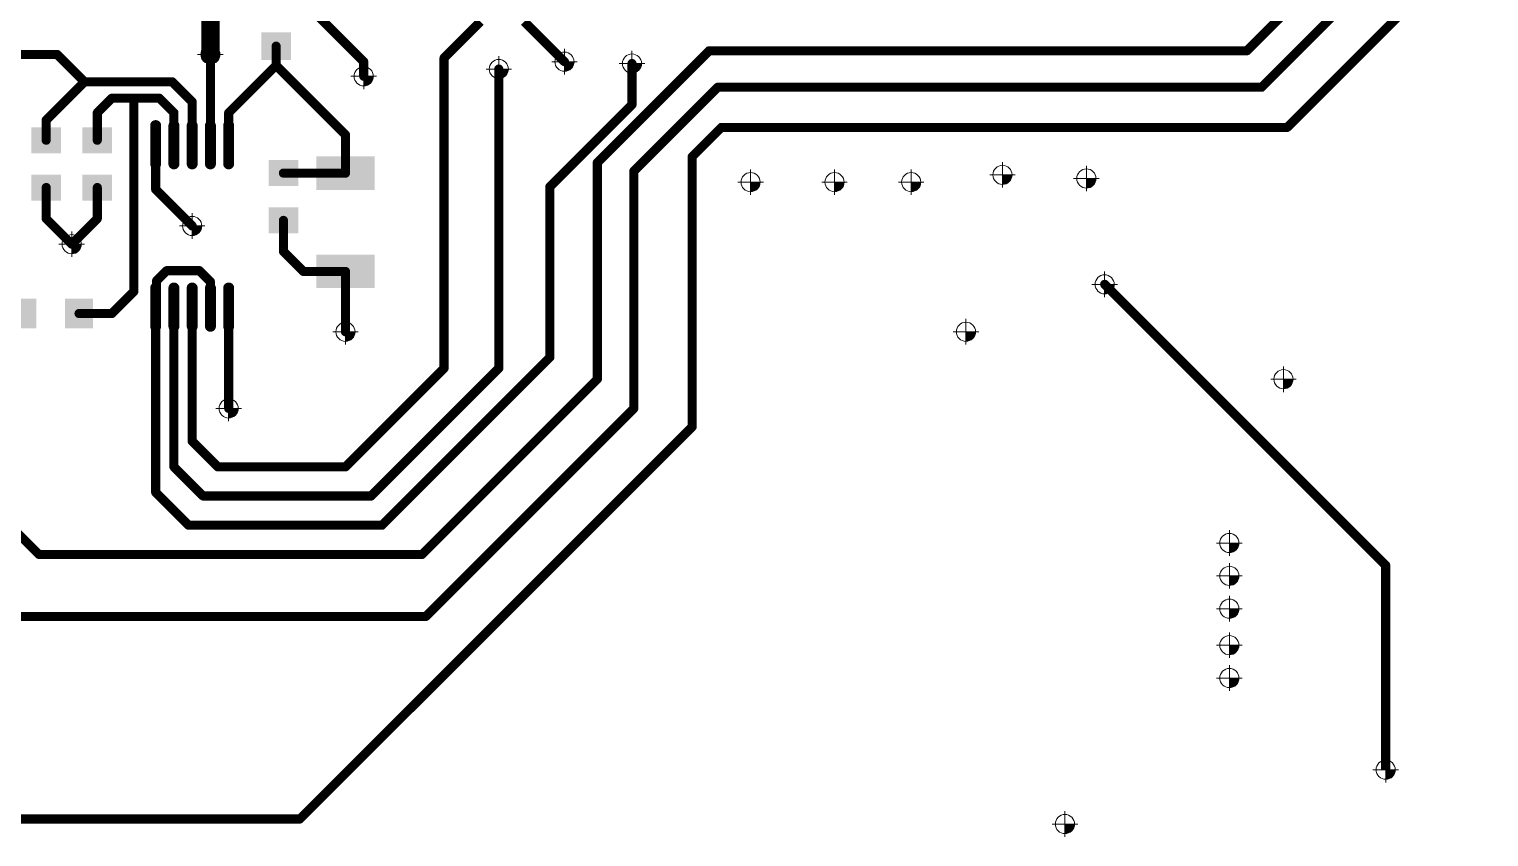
# Paper-space layout 'Layout1' of a CAD drawing. Header units: millimetres. Extents: x 0 to 841, y 0 to 594.
# Drawn here: x 407.5 to 487.5, y 112.3 to 156.5 of the extents above; entities that cross this region are included whole.
import ezdxf

# ---------------------------------------------------------------- set-up
doc = ezdxf.new("R2010")
doc.units = ezdxf.units.MM
for name, color, linetype in [('BottomLayer', 5, 'Continuous'), ('PDF _Геометрия', 7, 'Continuous'), ('PDF _Сплошная заливка', 7, 'Continuous')]:
    doc.layers.add(name, color=color, linetype=linetype)

psp = doc.layouts.get("Layout1")

# ---------------------------------------------------------------- hatches: boundary and pattern name
at = {"layer": 'PDF _Сплошная заливка', "transparency": 33554559}
for points in [[(417.985, 155.125, -0.198898), (417.831, 154.754), (417.831, 154.754, -0.198848), (417.46, 154.6), (417.46, 154.6), (417.46, 154.6), (417.46, 155.125), (417.46, 155.125)], [(437.384, 154.725, -0.198956), (437.231, 154.354), (437.231, 154.354, -0.19888), (436.859, 154.2), (436.859, 154.2), (436.859, 154.2), (436.859, 154.725), (436.859, 154.725)], [(441.084, 154.625, -0.198906), (440.93, 154.254), (440.93, 154.254, -0.19888), (440.559, 154.1), (440.559, 154.1), (440.559, 154.1), (440.559, 154.625), (440.559, 154.625)], [(426.384, 153.925, -0.19888), (426.231, 153.554), (426.231, 153.554, -0.198956), (425.859, 153.4), (425.859, 153.4), (425.859, 153.4), (425.859, 153.925), (425.859, 153.925)], [(433.784, 154.325, -0.198797), (433.631, 153.954), (433.631, 153.954, -0.198848), (433.259, 153.8), (433.259, 153.8), (433.259, 153.8), (433.259, 154.325), (433.259, 154.325)], [(447.584, 148.125, -0.414208), (447.059, 147.6), (447.059, 147.6), (447.059, 147.6), (447.059, 148.125), (447.059, 148.125)], [(452.184, 148.125, -0.414208), (451.659, 147.6), (451.659, 147.6), (451.659, 147.6), (451.659, 148.125), (451.659, 148.125)], [(456.384, 148.125, -0.198848), (456.23, 147.754), (456.23, 147.754, -0.198848), (455.859, 147.6), (455.859, 147.6), (455.859, 147.6), (455.859, 148.125), (455.859, 148.125)], [(461.384, 148.525, -0.414259), (460.859, 148), (460.859, 148), (460.859, 148), (460.859, 148.525), (460.859, 148.525)], [(465.984, 148.325, -0.414259), (465.459, 147.8), (465.459, 147.8), (465.459, 147.8), (465.459, 148.325), (465.459, 148.325)], [(416.985, 145.725, -0.414208), (416.46, 145.2), (416.46, 145.2), (416.46, 145.2), (416.46, 145.725), (416.46, 145.725)], [(410.385, 144.725, -0.414208), (409.86, 144.2), (409.86, 144.2), (409.86, 144.2), (409.86, 144.725), (409.86, 144.725)], [(466.984, 142.525, -0.198797), (466.83, 142.154), (466.83, 142.154, -0.198898), (466.459, 142), (466.459, 142), (466.459, 142), (466.459, 142.525), (466.459, 142.525)], [(425.384, 139.925, -0.414259), (424.859, 139.4), (424.859, 139.4), (424.859, 139.4), (424.859, 139.925), (424.859, 139.925)], [(459.384, 139.925, -0.198988), (459.23, 139.554), (459.23, 139.554, -0.198988), (458.859, 139.4), (458.859, 139.4), (458.859, 139.4), (458.859, 139.925), (458.859, 139.925)], [(476.784, 137.325, -0.414259), (476.259, 136.8), (476.259, 136.8), (476.259, 136.8), (476.259, 137.325), (476.259, 137.325)], [(418.985, 135.725, -0.414208), (418.46, 135.2), (418.46, 135.2), (418.46, 135.2), (418.46, 135.725), (418.46, 135.725)], [(473.819, 128.35, -0.198848), (473.665, 127.979), (473.665, 127.979, -0.198848), (473.294, 127.825), (473.294, 127.825), (473.294, 127.825), (473.294, 128.35), (473.294, 128.35)], [(473.819, 126.55, -0.19888), (473.665, 126.179), (473.665, 126.179, -0.198969), (473.294, 126.025), (473.294, 126.025), (473.294, 126.025), (473.294, 126.55), (473.294, 126.55)], [(473.819, 124.75, -0.19888), (473.665, 124.379), (473.665, 124.379, -0.198956), (473.294, 124.225), (473.294, 124.225), (473.294, 124.225), (473.294, 124.75), (473.294, 124.75)], [(473.819, 122.75, -0.198848), (473.665, 122.379), (473.665, 122.379, -0.198848), (473.294, 122.225), (473.294, 122.225), (473.294, 122.225), (473.294, 122.75), (473.294, 122.75)], [(473.819, 120.95, -0.198898), (473.665, 120.579), (473.665, 120.579, -0.198848), (473.294, 120.425), (473.294, 120.425), (473.294, 120.425), (473.294, 120.95), (473.294, 120.95)], [(482.384, 115.926, -0.414259), (481.859, 115.401), (481.859, 115.401), (481.859, 115.401), (481.859, 115.926), (481.859, 115.926)], [(464.809, 112.95, -0.414186), (464.284, 112.425), (464.284, 112.425), (464.284, 112.425), (464.284, 112.95), (464.284, 112.95)]]:
    psp.add_hatch(color=7, dxfattribs=at).paths.add_polyline_path(points)

# ---------------------------------------------------------------- linework, layer by layer
at = {"layer": 'BottomLayer'}
for points, const_width in [([(484.46, 162.725), (475.06, 153.325)], 0.5), ([(480.66, 161.725), (474.26, 155.325)], 0.5), ([(487.26, 161.925), (476.46, 151.125)], 0.5), ([(417.46, 155.125), (417.46, 159.125)], 1), ([(425.86, 154.725), (423.26, 157.325)], 0.5), ([(432.26, 156.925), (430.26, 154.925)], 0.5), ([(436.86, 154.725), (434.66, 156.925)], 0.5), ([(409.06, 155.125), (402.46, 155.125)], 0.5), ([(410.56, 153.625), (409.06, 155.125)], 0.5), ([(417.46, 150.175), (417.46, 155.125)], 0.5), ([(421.06, 154.525), (421.06, 155.576)], 0.5), ([(430.26, 137.925), (430.26, 154.925)], 0.5), ([(444.787, 155.325), (438.66, 149.198)], 0.5), ([(474.26, 155.325), (444.787, 155.325)], 0.5), ([(421.06, 154.525), (418.46, 151.925)], 0.5), ([(424.86, 150.725), (421.06, 154.525)], 0.5), ([(425.86, 153.925), (425.86, 154.725)], 0.5), ([(433.26, 137.925), (433.26, 154.325)], 0.5), ([(440.56, 152.371), (440.56, 154.626)], 0.5), ([(410.56, 153.625), (408.46, 151.525)], 0.5), ([(415.36, 153.625), (410.56, 153.625)], 0.5), ([(416.46, 152.525), (415.36, 153.625)], 0.5), ([(445.26, 153.325), (440.66, 148.726)], 0.5), ([(475.06, 153.325), (445.26, 153.325)], 0.5), ([(412.06, 152.725), (411.26, 151.925)], 0.5), ([(413.26, 152.725), (412.06, 152.725)], 0.5), ([(414.66, 152.725), (413.26, 152.725)], 0.5), ([(413.26, 142.125), (413.26, 152.725)], 0.5), ([(415.46, 151.925), (414.66, 152.725)], 0.5), ([(416.46, 150.175), (416.46, 152.525)], 0.5), ([(411.26, 150.421), (411.26, 151.925)], 0.5), ([(415.46, 150.175), (415.46, 151.925)], 0.5), ([(418.46, 150.175), (418.46, 151.925)], 0.5), ([(440.56, 152.371), (436.06, 147.871)], 0.5), ([(408.46, 150.421), (408.46, 151.525)], 0.5), ([(414.46, 149.125), (414.46, 151.225)], 0.6), ([(415.46, 149.125), (415.46, 151.225)], 0.6), ([(416.46, 149.125), (416.46, 151.225)], 0.6), ([(417.46, 149.125), (417.46, 151.225)], 0.6), ([(418.46, 149.125), (418.46, 151.225)], 0.6), ([(445.46, 151.125), (443.86, 149.525)], 0.5), ([(476.46, 151.125), (445.46, 151.125)], 0.5), ([(414.46, 147.725), (414.46, 150.175)], 0.5), ([(424.86, 148.618), (424.86, 150.725)], 0.5), ([(443.86, 134.725), (443.86, 149.525)], 0.5), ([(424.857, 148.621), (421.46, 148.621)], 0.5), ([(424.86, 148.618), (424.857, 148.621)], 0.5), ([(438.66, 137.326), (438.66, 149.198)], 0.5), ([(440.66, 135.725), (440.66, 148.726)], 0.5), ([(408.46, 146.125), (408.46, 147.83)], 0.5), ([(411.26, 146.125), (411.26, 147.83)], 0.5), ([(416.46, 145.725), (414.46, 147.725)], 0.5), ([(436.06, 138.525), (436.06, 147.871)], 0.5), ([(409.86, 144.725), (408.46, 146.125)], 0.5), ([(411.26, 146.125), (409.86, 144.725)], 0.5), ([(421.46, 144.325), (421.46, 146.03)], 0.5), ([(422.552, 143.233), (421.46, 144.325)], 0.5), ([(415.066, 143.275), (414.51, 142.719)], 0.5), ([(416.853, 143.275), (415.066, 143.275)], 0.5), ([(417.46, 142.669), (416.853, 143.275)], 0.5), ([(424.86, 143.233), (422.552, 143.233)], 0.5), ([(424.86, 139.925), (424.86, 143.233)], 0.5), ([(413.26, 142.125), (412.06, 140.925)], 0.5), ([(414.46, 140.225), (414.46, 142.325)], 0.6), ([(414.51, 141.325), (414.51, 142.719)], 0.5), ([(415.46, 140.225), (415.46, 142.325)], 0.6), ([(416.46, 140.225), (416.46, 142.325)], 0.6), ([(417.46, 140.225), (417.46, 142.325)], 0.6), ([(417.46, 141.275), (417.46, 142.669)], 0.5), ([(418.46, 140.225), (418.46, 142.325)], 0.6), ([(481.86, 127.126), (466.46, 142.526)], 0.5), ([(414.51, 141.325), (414.46, 141.275)], 0.5), ([(412.06, 140.925), (410.26, 140.925)], 0.5), ([(414.46, 131.125), (414.46, 141.275)], 0.5), ([(415.46, 132.525), (415.46, 141.275)], 0.5), ([(416.46, 133.925), (416.46, 141.275)], 0.5), ([(418.46, 135.725), (418.46, 141.275)], 0.5), ([(436.06, 138.525), (426.86, 129.325)], 0.5), ([(430.26, 137.925), (424.86, 132.525)], 0.5), ([(433.26, 137.925), (426.26, 130.925)], 0.5), ([(438.66, 137.326), (429.06, 127.726)], 0.5), ([(440.66, 135.725), (429.26, 124.325)], 0.5), ([(443.86, 134.725), (422.36, 113.225)], 0.5), ([(417.86, 132.525), (416.46, 133.925)], 0.5), ([(408.06, 127.726), (403.06, 132.725)], 0.5), ([(417.06, 130.925), (415.46, 132.525)], 0.5), ([(424.86, 132.525), (417.86, 132.525)], 0.5), ([(416.26, 129.325), (414.46, 131.125)], 0.5), ([(426.26, 130.925), (417.06, 130.925)], 0.5), ([(426.86, 129.325), (416.26, 129.325)], 0.5), ([(429.06, 127.726), (408.06, 127.726)], 0.5), ([(481.86, 115.926), (481.86, 127.126)], 0.5), ([(429.26, 124.325), (388.46, 124.325)], 0.5), ([(422.36, 113.225), (383.06, 113.225)], 0.5)]:
    psp.add_lwpolyline(points, dxfattribs=dict(at, const_width=const_width))
for points, const_width in [([(409.185, 155.125, -1), (408.935, 155.125, -1)], 0.25), ([(409.185, 155.125, -1), (408.935, 155.125, -1)], 0.25), ([(417.71, 155.125, -1), (417.21, 155.125, -1)], 0.5), ([(417.585, 155.125, -1), (417.335, 155.125, -1)], 0.25), ([(421.185, 155.576, -1), (420.935, 155.576, -1)], 0.25), ([(430.385, 154.925, -1), (430.135, 154.925, -1)], 0.25), ([(430.385, 154.925, -1), (430.135, 154.925, -1)], 0.25), ([(444.912, 155.325, -1), (444.662, 155.325, -1)], 0.25), ([(444.912, 155.325, -1), (444.662, 155.325, -1)], 0.25), ([(474.385, 155.325, -1), (474.135, 155.325, -1)], 0.25), ([(474.385, 155.325, -1), (474.135, 155.325, -1)], 0.25), ([(421.185, 154.525, -1), (420.935, 154.525, -1)], 0.25), ([(421.185, 154.525, -1), (420.935, 154.525, -1)], 0.25), ([(421.185, 154.525, -1), (420.935, 154.525, -1)], 0.25), ([(425.985, 154.725, -1), (425.735, 154.725, -1)], 0.25), ([(425.985, 154.725, -1), (425.735, 154.725, -1)], 0.25), ([(433.385, 154.325, -1), (433.135, 154.325, -1)], 0.25), ([(436.985, 154.725, -1), (436.735, 154.725, -1)], 0.25), ([(440.685, 154.626, -1), (440.435, 154.626, -1)], 0.25), ([(410.685, 153.625, -1), (410.435, 153.625, -1)], 0.25), ([(410.685, 153.625, -1), (410.435, 153.625, -1)], 0.25), ([(410.685, 153.625, -1), (410.435, 153.625, -1)], 0.25), ([(415.485, 153.625, -1), (415.235, 153.625, -1)], 0.25), ([(415.485, 153.625, -1), (415.235, 153.625, -1)], 0.25), ([(425.985, 153.925, -1), (425.735, 153.925, -1)], 0.25), ([(445.385, 153.325, -1), (445.135, 153.325, -1)], 0.25), ([(445.385, 153.325, -1), (445.135, 153.325, -1)], 0.25), ([(475.185, 153.325, -1), (474.935, 153.325, -1)], 0.25), ([(475.185, 153.325, -1), (474.935, 153.325, -1)], 0.25), ([(412.185, 152.725, -1), (411.935, 152.725, -1)], 0.25), ([(412.185, 152.725, -1), (411.935, 152.725, -1)], 0.25), ([(413.385, 152.725, -1), (413.135, 152.725, -1)], 0.25), ([(413.385, 152.725, -1), (413.135, 152.725, -1)], 0.25), ([(413.385, 152.725, -1), (413.135, 152.725, -1)], 0.25), ([(414.785, 152.725, -1), (414.535, 152.725, -1)], 0.25), ([(414.785, 152.725, -1), (414.535, 152.725, -1)], 0.25), ([(416.585, 152.525, -1), (416.335, 152.525, -1)], 0.25), ([(416.585, 152.525, -1), (416.335, 152.525, -1)], 0.25), ([(411.385, 151.925, -1), (411.135, 151.925, -1)], 0.25), ([(411.385, 151.925, -1), (411.135, 151.925, -1)], 0.25), ([(415.585, 151.925, -1), (415.335, 151.925, -1)], 0.25), ([(415.585, 151.925, -1), (415.335, 151.925, -1)], 0.25), ([(418.585, 151.925, -1), (418.335, 151.925, -1)], 0.25), ([(418.585, 151.925, -1), (418.335, 151.925, -1)], 0.25), ([(440.685, 152.371, -1), (440.435, 152.371, -1)], 0.25), ([(440.685, 152.371, -1), (440.435, 152.371, -1)], 0.25), ([(408.585, 151.525, -1), (408.335, 151.525, -1)], 0.25), ([(408.585, 151.525, -1), (408.335, 151.525, -1)], 0.25), ([(414.61, 151.225, -1), (414.31, 151.225, -1)], 0.3), ([(415.61, 151.225, -1), (415.31, 151.225, -1)], 0.3), ([(416.61, 151.225, -1), (416.31, 151.225, -1)], 0.3), ([(417.61, 151.225, -1), (417.31, 151.225, -1)], 0.3), ([(418.61, 151.225, -1), (418.31, 151.225, -1)], 0.3), ([(445.585, 151.125, -1), (445.335, 151.125, -1)], 0.25), ([(445.585, 151.125, -1), (445.335, 151.125, -1)], 0.25), ([(476.585, 151.125, -1), (476.335, 151.125, -1)], 0.25), ([(476.585, 151.125, -1), (476.335, 151.125, -1)], 0.25), ([(408.585, 150.421, -1), (408.335, 150.421, -1)], 0.25), ([(411.385, 150.421, -1), (411.135, 150.421, -1)], 0.25), ([(414.585, 150.175, -1), (414.335, 150.175, -1)], 0.25), ([(415.585, 150.175, -1), (415.335, 150.175, -1)], 0.25), ([(416.585, 150.175, -1), (416.335, 150.175, -1)], 0.25), ([(417.585, 150.175, -1), (417.335, 150.175, -1)], 0.25), ([(418.585, 150.175, -1), (418.335, 150.175, -1)], 0.25), ([(424.985, 150.725, -1), (424.735, 150.725, -1)], 0.25), ([(424.985, 150.725, -1), (424.735, 150.725, -1)], 0.25), ([(443.985, 149.525, -1), (443.735, 149.525, -1)], 0.25), ([(443.985, 149.525, -1), (443.735, 149.525, -1)], 0.25), ([(414.61, 149.125, -1), (414.31, 149.125, -1)], 0.3), ([(415.61, 149.125, -1), (415.31, 149.125, -1)], 0.3), ([(416.61, 149.125, -1), (416.31, 149.125, -1)], 0.3), ([(417.61, 149.125, -1), (417.31, 149.125, -1)], 0.3), ([(418.61, 149.125, -1), (418.31, 149.125, -1)], 0.3), ([(421.585, 148.621, -1), (421.335, 148.621, -1)], 0.25), ([(424.982, 148.621, -1), (424.732, 148.621, -1)], 0.25), ([(424.982, 148.621, -1), (424.732, 148.621, -1)], 0.25), ([(424.985, 148.618, -1), (424.735, 148.618, -1)], 0.25), ([(424.985, 148.618, -1), (424.735, 148.618, -1)], 0.25), ([(438.785, 149.198, -1), (438.535, 149.198, -1)], 0.25), ([(438.785, 149.198, -1), (438.535, 149.198, -1)], 0.25), ([(440.785, 148.726, -1), (440.535, 148.726, -1)], 0.25), ([(440.785, 148.726, -1), (440.535, 148.726, -1)], 0.25), ([(408.585, 147.83, -1), (408.335, 147.83, -1)], 0.25), ([(411.385, 147.83, -1), (411.135, 147.83, -1)], 0.25), ([(414.585, 147.725, -1), (414.335, 147.725, -1)], 0.25), ([(414.585, 147.725, -1), (414.335, 147.725, -1)], 0.25), ([(436.185, 147.871, -1), (435.935, 147.871, -1)], 0.25), ([(436.185, 147.871, -1), (435.935, 147.871, -1)], 0.25), ([(408.585, 146.125, -1), (408.335, 146.125, -1)], 0.25), ([(408.585, 146.125, -1), (408.335, 146.125, -1)], 0.25), ([(411.385, 146.125, -1), (411.135, 146.125, -1)], 0.25), ([(411.385, 146.125, -1), (411.135, 146.125, -1)], 0.25), ([(416.585, 145.725, -1), (416.335, 145.725, -1)], 0.25), ([(421.585, 146.03, -1), (421.335, 146.03, -1)], 0.25), ([(409.985, 144.725, -1), (409.735, 144.725, -1)], 0.25), ([(409.985, 144.725, -1), (409.735, 144.725, -1)], 0.25), ([(421.585, 144.325, -1), (421.335, 144.325, -1)], 0.25), ([(421.585, 144.325, -1), (421.335, 144.325, -1)], 0.25), ([(415.191, 143.275, -1), (414.941, 143.275, -1)], 0.25), ([(415.191, 143.275, -1), (414.941, 143.275, -1)], 0.25), ([(416.978, 143.275, -1), (416.728, 143.275, -1)], 0.25), ([(416.978, 143.275, -1), (416.728, 143.275, -1)], 0.25), ([(422.677, 143.233, -1), (422.427, 143.233, -1)], 0.25), ([(422.677, 143.233, -1), (422.427, 143.233, -1)], 0.25), ([(424.985, 143.233, -1), (424.735, 143.233, -1)], 0.25), ([(424.985, 143.233, -1), (424.735, 143.233, -1)], 0.25), ([(413.385, 142.125, -1), (413.135, 142.125, -1)], 0.25), ([(413.385, 142.125, -1), (413.135, 142.125, -1)], 0.25), ([(414.61, 142.325, -1), (414.31, 142.325, -1)], 0.3), ([(414.635, 142.719, -1), (414.385, 142.719, -1)], 0.25), ([(414.635, 142.719, -1), (414.385, 142.719, -1)], 0.25), ([(415.61, 142.325, -1), (415.31, 142.325, -1)], 0.3), ([(416.61, 142.325, -1), (416.31, 142.325, -1)], 0.3), ([(417.61, 142.325, -1), (417.31, 142.325, -1)], 0.3), ([(417.585, 142.669, -1), (417.335, 142.669, -1)], 0.25), ([(417.585, 142.669, -1), (417.335, 142.669, -1)], 0.25), ([(418.61, 142.325, -1), (418.31, 142.325, -1)], 0.3), ([(466.585, 142.526, -1), (466.335, 142.526, -1)], 0.25), ([(414.635, 141.325, -1), (414.385, 141.325, -1)], 0.25), ([(414.635, 141.325, -1), (414.385, 141.325, -1)], 0.25), ([(410.385, 140.925, -1), (410.135, 140.925, -1)], 0.25), ([(412.185, 140.925, -1), (411.935, 140.925, -1)], 0.25), ([(412.185, 140.925, -1), (411.935, 140.925, -1)], 0.25), ([(414.585, 141.275, -1), (414.335, 141.275, -1)], 0.25), ([(414.585, 141.275, -1), (414.335, 141.275, -1)], 0.25), ([(415.585, 141.275, -1), (415.335, 141.275, -1)], 0.25), ([(416.585, 141.275, -1), (416.335, 141.275, -1)], 0.25), ([(417.585, 141.275, -1), (417.335, 141.275, -1)], 0.25), ([(418.585, 141.275, -1), (418.335, 141.275, -1)], 0.25), ([(414.61, 140.225, -1), (414.31, 140.225, -1)], 0.3), ([(415.61, 140.225, -1), (415.31, 140.225, -1)], 0.3), ([(416.61, 140.225, -1), (416.31, 140.225, -1)], 0.3), ([(417.61, 140.225, -1), (417.31, 140.225, -1)], 0.3), ([(418.61, 140.225, -1), (418.31, 140.225, -1)], 0.3), ([(424.985, 139.925, -1), (424.735, 139.925, -1)], 0.25), ([(436.185, 138.525, -1), (435.935, 138.525, -1)], 0.25), ([(436.185, 138.525, -1), (435.935, 138.525, -1)], 0.25), ([(430.385, 137.925, -1), (430.135, 137.925, -1)], 0.25), ([(430.385, 137.925, -1), (430.135, 137.925, -1)], 0.25), ([(433.385, 137.925, -1), (433.135, 137.925, -1)], 0.25), ([(433.385, 137.925, -1), (433.135, 137.925, -1)], 0.25), ([(438.785, 137.326, -1), (438.535, 137.326, -1)], 0.25), ([(438.785, 137.326, -1), (438.535, 137.326, -1)], 0.25), ([(418.585, 135.725, -1), (418.335, 135.725, -1)], 0.25), ([(440.785, 135.725, -1), (440.535, 135.725, -1)], 0.25), ([(440.785, 135.725, -1), (440.535, 135.725, -1)], 0.25), ([(443.985, 134.725, -1), (443.735, 134.725, -1)], 0.25), ([(443.985, 134.725, -1), (443.735, 134.725, -1)], 0.25), ([(416.585, 133.925, -1), (416.335, 133.925, -1)], 0.25), ([(416.585, 133.925, -1), (416.335, 133.925, -1)], 0.25), ([(415.585, 132.525, -1), (415.335, 132.525, -1)], 0.25), ([(415.585, 132.525, -1), (415.335, 132.525, -1)], 0.25), ([(417.985, 132.525, -1), (417.735, 132.525, -1)], 0.25), ([(417.985, 132.525, -1), (417.735, 132.525, -1)], 0.25), ([(424.985, 132.525, -1), (424.735, 132.525, -1)], 0.25), ([(424.985, 132.525, -1), (424.735, 132.525, -1)], 0.25), ([(414.585, 131.125, -1), (414.335, 131.125, -1)], 0.25), ([(414.585, 131.125, -1), (414.335, 131.125, -1)], 0.25), ([(417.185, 130.925, -1), (416.935, 130.925, -1)], 0.25), ([(417.185, 130.925, -1), (416.935, 130.925, -1)], 0.25), ([(426.385, 130.925, -1), (426.135, 130.925, -1)], 0.25), ([(426.385, 130.925, -1), (426.135, 130.925, -1)], 0.25), ([(416.385, 129.325, -1), (416.135, 129.325, -1)], 0.25), ([(416.385, 129.325, -1), (416.135, 129.325, -1)], 0.25), ([(426.985, 129.325, -1), (426.735, 129.325, -1)], 0.25), ([(426.985, 129.325, -1), (426.735, 129.325, -1)], 0.25), ([(408.185, 127.726, -1), (407.935, 127.726, -1)], 0.25), ([(408.185, 127.726, -1), (407.935, 127.726, -1)], 0.25), ([(429.185, 127.726, -1), (428.935, 127.726, -1)], 0.25), ([(429.185, 127.726, -1), (428.935, 127.726, -1)], 0.25), ([(481.985, 127.126, -1), (481.735, 127.126, -1)], 0.25), ([(481.985, 127.126, -1), (481.735, 127.126, -1)], 0.25), ([(429.385, 124.325, -1), (429.135, 124.325, -1)], 0.25), ([(429.385, 124.325, -1), (429.135, 124.325, -1)], 0.25), ([(422.485, 113.225, -1), (422.235, 113.225, -1)], 0.25), ([(422.485, 113.225, -1), (422.235, 113.225, -1)], 0.25)]:
    psp.add_lwpolyline(points, format="xyb", close=True, dxfattribs=dict(at, const_width=const_width))
for points in [[(421.872, 156.338), (421.872, 154.814), (420.247, 156.338), (420.247, 154.814)], [(409.272, 151.132), (409.272, 149.71), (407.647, 151.132), (407.647, 149.71)], [(410.447, 149.71), (410.447, 151.132), (412.072, 149.71), (412.072, 151.132)], [(422.272, 149.332), (422.272, 147.91), (420.647, 149.332), (420.647, 147.91)], [(426.46, 149.532), (426.46, 147.703), (423.259, 149.532), (423.259, 147.703)], [(409.272, 148.541), (409.272, 147.119), (407.647, 148.541), (407.647, 147.119)], [(410.447, 147.119), (410.447, 148.541), (412.072, 147.119), (412.072, 148.541)], [(422.272, 146.741), (422.272, 145.319), (420.647, 146.741), (420.647, 145.319)], [(426.46, 144.147), (426.46, 142.319), (423.259, 144.147), (423.259, 142.319)], [(406.399, 141.738), (407.923, 141.738), (406.399, 140.113), (407.923, 140.113)], [(409.498, 141.738), (411.022, 141.738), (409.498, 140.113), (411.022, 140.113)]]:
    psp.add_solid(points, dxfattribs=at)
at = {"layer": 'PDF _Геометрия', "lineweight": 9}
for points in [[(416.935, 155.125, -0.414315), (417.46, 155.65, -0.414315), (417.984, 155.125, -0.414315), (417.46, 154.6, -0.414315)], [(436.334, 154.725, -0.414315), (436.859, 155.25, -0.414315), (437.384, 154.725, -0.414315), (436.859, 154.2, -0.414315)], [(425.334, 153.925, -0.414036), (425.86, 154.45, -0.413811), (426.385, 153.925, -0.413811), (425.86, 153.4, -0.414036)], [(432.735, 154.325, -0.414315), (433.26, 154.85, -0.414315), (433.784, 154.325, -0.414315), (433.26, 153.8, -0.414315)], [(440.034, 154.625, -0.414315), (440.559, 155.15, -0.414315), (441.084, 154.625, -0.414315), (440.559, 154.1, -0.414315)], [(460.334, 148.525, -0.414036), (460.859, 149.05, -0.414036), (461.384, 148.525, -0.413811), (460.859, 148, -0.413811)], [(464.934, 148.325, -0.414315), (465.459, 148.85, -0.414315), (465.984, 148.325, -0.414315), (465.459, 147.8, -0.414315)], [(446.534, 148.125, -0.414315), (447.059, 148.65, -0.414315), (447.584, 148.125, -0.414315), (447.059, 147.6, -0.414315)], [(451.134, 148.125, -0.413811), (451.659, 148.65, -0.414036), (452.184, 148.125, -0.414036), (451.659, 147.6, -0.413811)], [(455.334, 148.125, -0.414315), (455.859, 148.65, -0.414315), (456.384, 148.125, -0.414315), (455.859, 147.6, -0.414315)], [(415.935, 145.725, -0.414315), (416.46, 146.25, -0.414315), (416.985, 145.725, -0.414315), (416.46, 145.2, -0.414315)], [(409.334, 144.725, -0.414315), (409.859, 145.25, -0.414315), (410.384, 144.725, -0.414315), (409.859, 144.2, -0.414315)], [(465.934, 142.525, -0.414315), (466.459, 143.05, -0.414315), (466.984, 142.525, -0.414315), (466.459, 142, -0.414315)], [(424.334, 139.925, -0.414036), (424.859, 140.451, -0.414036), (425.384, 139.925, -0.413811), (424.859, 139.4, -0.413811)], [(458.334, 139.925, -0.414036), (458.859, 140.451, -0.414036), (459.384, 139.925, -0.414315), (458.859, 139.4, -0.414315)], [(475.734, 137.325, -0.414036), (476.259, 137.851, -0.414036), (476.784, 137.325, -0.413811), (476.259, 136.8, -0.413811)], [(417.934, 135.725, -0.414315), (418.459, 136.25, -0.414315), (418.984, 135.725, -0.414315), (418.459, 135.2, -0.414315)], [(472.769, 128.35, -0.414036), (473.294, 128.875, -0.414036), (473.819, 128.35, -0.413811), (473.294, 127.825, -0.413811)], [(472.769, 126.55, -0.414315), (473.294, 127.075, -0.414315), (473.819, 126.55, -0.414315), (473.294, 126.025, -0.414315)], [(472.769, 124.75, -0.414315), (473.294, 125.275, -0.414315), (473.819, 124.75, -0.414315), (473.294, 124.225, -0.414315)], [(472.769, 122.75, -0.414036), (473.294, 123.275, -0.414036), (473.819, 122.75, -0.413811), (473.294, 122.225, -0.413811)], [(472.769, 120.95, -0.414315), (473.294, 121.475, -0.414315), (473.819, 120.95, -0.414315), (473.294, 120.425, -0.414315)], [(481.334, 115.925, -0.414315), (481.859, 116.45, -0.414315), (482.384, 115.925, -0.414315), (481.859, 115.4, -0.414315)], [(463.759, 112.95, -0.414315), (464.284, 113.475, -0.414315), (464.809, 112.95, -0.414315), (464.284, 112.425, -0.414315)]]:
    psp.add_lwpolyline(points, format="xyb", close=True, dxfattribs=at)
for points in [[(417.46, 154.425), (417.46, 155.825)], [(436.859, 154.025), (436.859, 155.425)], [(440.559, 153.925), (440.559, 155.325)], [(416.76, 155.125), (418.159, 155.125)], [(425.86, 153.225), (425.86, 154.625)], [(433.26, 153.625), (433.26, 155.025)], [(436.159, 154.725), (437.559, 154.725)], [(439.859, 154.625), (441.259, 154.625)], [(425.159, 153.925), (426.56, 153.925)], [(432.56, 154.325), (433.959, 154.325)], [(447.059, 147.425), (447.059, 148.825)], [(451.659, 147.425), (451.659, 148.825)], [(455.859, 147.425), (455.859, 148.825)], [(460.859, 147.825), (460.859, 149.225)], [(465.459, 147.625), (465.459, 149.025)], [(446.359, 148.125), (447.759, 148.125)], [(450.959, 148.125), (452.359, 148.125)], [(455.159, 148.125), (456.559, 148.125)], [(460.159, 148.525), (461.559, 148.525)], [(464.759, 148.325), (466.159, 148.325)], [(416.46, 145.025), (416.46, 146.425)], [(415.76, 145.725), (417.16, 145.725)], [(409.859, 144.025), (409.859, 145.425)], [(409.159, 144.725), (410.559, 144.725)], [(466.459, 141.825), (466.459, 143.226)], [(465.759, 142.525), (467.159, 142.525)], [(424.859, 139.225), (424.859, 140.626)], [(458.859, 139.225), (458.859, 140.626)], [(424.159, 139.925), (425.559, 139.925)], [(458.159, 139.925), (459.559, 139.925)], [(476.259, 136.625), (476.259, 138.026)], [(475.559, 137.325), (476.959, 137.325)], [(418.459, 135.025), (418.459, 136.425)], [(417.759, 135.725), (419.159, 135.725)], [(473.294, 127.65), (473.294, 129.05)], [(472.594, 128.35), (473.994, 128.35)], [(473.294, 125.85), (473.294, 127.25)], [(472.594, 126.55), (473.994, 126.55)], [(473.294, 124.05), (473.294, 125.45)], [(472.594, 124.75), (473.994, 124.75)], [(473.294, 122.05), (473.294, 123.45)], [(472.594, 122.75), (473.994, 122.75)], [(473.294, 120.25), (473.294, 121.65)], [(472.594, 120.95), (473.994, 120.95)], [(481.859, 115.225), (481.859, 116.625)], [(481.158, 115.925), (482.559, 115.925)], [(464.284, 112.25), (464.284, 113.65)], [(463.584, 112.95), (464.984, 112.95)]]:
    psp.add_lwpolyline(points, dxfattribs=at)

doc.saveas('drawing.dxf')
